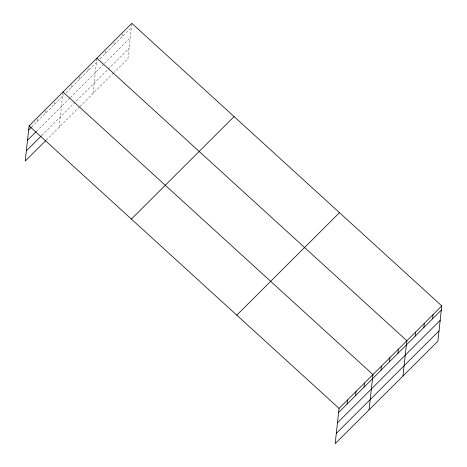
<?xml version="1.0" encoding="UTF-8"?>
<svg xmlns="http://www.w3.org/2000/svg" width="467" height="467" viewBox="0 0 467 467"><rect width="100%" height="100%" fill="white"/><g stroke="black" fill="none" stroke-linecap="round" stroke-linejoin="round"><path stroke-width="0.35" stroke-dasharray="2.33 1.75" d="M37.127 121.537L37.588 117.386M45.603 113.078L46.058 108.928M54.079 104.626L54.534 100.475M59.116 127.269L63.01 92.017M71.025 87.714L71.48 83.564M79.501 79.256L79.956 75.105M87.971 70.803L88.432 66.653M93.015 93.447L96.908 58.194M105.18 53.635L105.56 50.179M113.913 44.925L114.292 41.464M122.64 36.21L123.025 32.754M131.752 24.045L127.94 58.603L114.071 72.438M31.645 127.006L64.043 94.678M66.04 92.688L97.988 60.809M100.043 58.76L131.373 27.5M36.49 131.303L69.892 97.977M70.389 97.48L103.534 64.411M104.561 63.389L130.24 37.763M41.808 135.412L129.073 48.34M46.157 140.205L79.553 106.879M80.055 106.383L113.557 72.951"/><path stroke-width="0.7" d="M441.782 305.908L339.06 408.397L335.172 443.65L437.888 341.161L441.782 305.908L131.828 23.35L29.112 125.839L25.218 161.092L45.655 140.701M347.074 404.095L347.536 399.939M355.55 395.637L356.012 391.486M364.026 387.184L364.482 383.033M369.064 409.828L372.958 374.575L63.01 92.017M380.973 370.273L381.434 366.122M389.449 361.814L389.91 357.664M397.925 353.361L398.38 349.211M402.963 376.005L406.856 340.752L96.908 58.194M415.128 336.193L415.589 332.043M423.861 327.484L424.316 323.333M432.594 318.768L433.049 314.618M28.65 129.989L31.143 127.503M27.518 140.252L35.994 131.799M26.35 150.829L41.306 135.909M131.396 219.081L234.113 116.592M236.775 315.155L339.497 212.666M338.604 412.548L441.321 310.059M337.472 422.81L440.188 320.321M336.304 433.388L439.021 330.899M29.112 125.839L339.06 408.397"/></g></svg>
